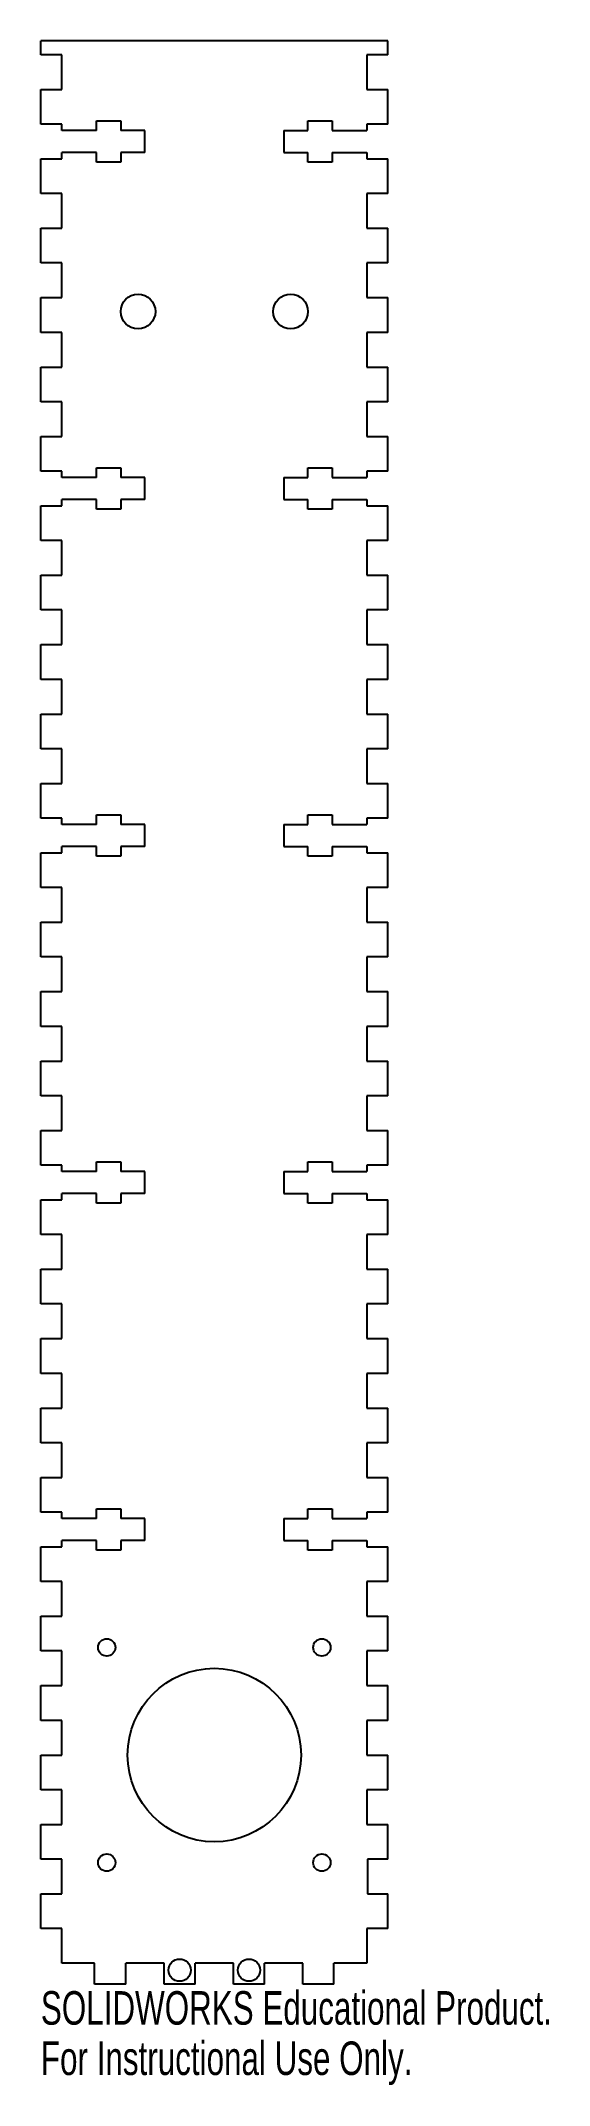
# Model space of a CAD drawing. Header units: millimetres. Extents: x -80 to -6, y -295 to 0.
import ezdxf

# ---------------------------------------------------------------- set-up
doc = ezdxf.new("R2010")
doc.units = ezdxf.units.MM
doc.styles.add('SLDTEXTSTYLE0', font='TXT', dxfattribs={"width": 0.7})

msp = doc.modelspace()

# ---------------------------------------------------------------- linework, layer by layer
at = {"color": 7, "linetype": 'Continuous', "lineweight": 25}
for p, q in [((-29.74, 0), (-79.74, 0)), ((-79.74, -2), (-79.74, 0)), ((-29.74, -2), (-29.74, 0)), ((-76.74, -2), (-79.74, -2)), ((-76.74, -7), (-76.74, -2)), ((-32.74, -2), (-32.74, -7)), ((-29.74, -2), (-32.74, -2)), ((-79.74, -7), (-76.74, -7)), ((-79.74, -12), (-79.74, -7)), ((-32.74, -7), (-29.74, -7)), ((-29.74, -12), (-29.74, -7)), ((-71.74, -12.9), (-71.74, -11.5)), ((-71.74, -11.5), (-68.24, -11.5)), ((-68.24, -11.5), (-68.24, -12.9)), ((-41.24, -12.9), (-41.24, -11.5)), ((-41.24, -11.5), (-37.74, -11.5)), ((-37.74, -11.5), (-37.74, -12.9)), ((-76.74, -12), (-79.74, -12)), ((-76.74, -12.9), (-76.74, -12)), ((-71.74, -12.9), (-76.74, -12.9)), ((-64.74, -12.9), (-68.24, -12.9)), ((-64.74, -16.1), (-64.74, -12.9)), ((-44.74, -12.9), (-44.74, -16.1)), ((-44.74, -12.9), (-41.24, -12.9)), ((-37.74, -12.9), (-32.74, -12.9)), ((-32.74, -12), (-32.74, -12.9)), ((-29.74, -12), (-32.74, -12)), ((-79.74, -17), (-76.74, -17)), ((-79.74, -22), (-79.74, -17)), ((-71.74, -16.1), (-76.74, -16.1)), ((-76.74, -17), (-76.74, -16.1)), ((-71.74, -17.5), (-71.74, -16.1)), ((-68.24, -17.5), (-71.74, -17.5)), ((-64.74, -16.1), (-68.24, -16.1)), ((-68.24, -16.1), (-68.24, -17.5)), ((-44.74, -16.1), (-41.24, -16.1)), ((-41.24, -17.5), (-41.24, -16.1)), ((-37.74, -17.5), (-41.24, -17.5)), ((-37.74, -16.1), (-32.74, -16.1)), ((-37.74, -16.1), (-37.74, -17.5)), ((-32.74, -16.1), (-32.74, -17)), ((-32.74, -17), (-29.74, -17)), ((-29.74, -22), (-29.74, -17)), ((-76.74, -22), (-79.74, -22)), ((-76.74, -27), (-76.74, -22)), ((-32.74, -22), (-32.74, -27)), ((-29.74, -22), (-32.74, -22)), ((-79.74, -27), (-76.74, -27)), ((-79.74, -32), (-79.74, -27)), ((-32.74, -27), (-29.74, -27)), ((-29.74, -32), (-29.74, -27)), ((-76.74, -32), (-79.74, -32)), ((-76.74, -37), (-76.74, -32)), ((-32.74, -32), (-32.74, -37)), ((-29.74, -32), (-32.74, -32)), ((-79.74, -37), (-76.74, -37)), ((-79.74, -42), (-79.74, -37)), ((-32.74, -37), (-29.74, -37)), ((-29.74, -42), (-29.74, -37)), ((-76.74, -42), (-79.74, -42)), ((-76.74, -47), (-76.74, -42)), ((-32.74, -42), (-32.74, -47)), ((-29.74, -42), (-32.74, -42)), ((-79.74, -47), (-76.74, -47)), ((-79.74, -52), (-79.74, -47)), ((-32.74, -47), (-29.74, -47)), ((-29.74, -52), (-29.74, -47)), ((-76.74, -52), (-79.74, -52)), ((-76.74, -57), (-76.74, -52)), ((-32.74, -52), (-32.74, -57)), ((-29.74, -52), (-32.74, -52)), ((-79.74, -57), (-76.74, -57)), ((-79.74, -62), (-79.74, -57)), ((-32.74, -57), (-29.74, -57)), ((-29.74, -62), (-29.74, -57)), ((-71.74, -62.9), (-71.74, -61.5)), ((-71.74, -61.5), (-68.24, -61.5)), ((-68.24, -61.5), (-68.24, -62.9)), ((-41.24, -62.9), (-41.24, -61.5)), ((-41.24, -61.5), (-37.74, -61.5)), ((-37.74, -61.5), (-37.74, -62.9)), ((-76.74, -62), (-79.74, -62)), ((-76.74, -62.9), (-76.74, -62)), ((-71.74, -62.9), (-76.74, -62.9)), ((-64.74, -62.9), (-68.24, -62.9)), ((-64.74, -66.1), (-64.74, -62.9)), ((-44.74, -62.9), (-44.74, -66.1)), ((-44.74, -62.9), (-41.24, -62.9)), ((-37.74, -62.9), (-32.74, -62.9)), ((-32.74, -62), (-32.74, -62.9)), ((-29.74, -62), (-32.74, -62)), ((-79.74, -67), (-76.74, -67)), ((-79.74, -72), (-79.74, -67)), ((-71.74, -66.1), (-76.74, -66.1)), ((-76.74, -67), (-76.74, -66.1)), ((-71.74, -67.5), (-71.74, -66.1)), ((-68.24, -67.5), (-71.74, -67.5)), ((-64.74, -66.1), (-68.24, -66.1)), ((-68.24, -66.1), (-68.24, -67.5)), ((-44.74, -66.1), (-41.24, -66.1)), ((-41.24, -67.5), (-41.24, -66.1)), ((-37.74, -67.5), (-41.24, -67.5)), ((-37.74, -66.1), (-32.74, -66.1)), ((-37.74, -66.1), (-37.74, -67.5)), ((-32.74, -66.1), (-32.74, -67)), ((-32.74, -67), (-29.74, -67)), ((-29.74, -72), (-29.74, -67)), ((-76.74, -72), (-79.74, -72)), ((-76.74, -77), (-76.74, -72)), ((-32.74, -72), (-32.74, -77)), ((-29.74, -72), (-32.74, -72)), ((-79.74, -77), (-76.74, -77)), ((-79.74, -82), (-79.74, -77)), ((-32.74, -77), (-29.74, -77)), ((-29.74, -82), (-29.74, -77)), ((-76.74, -82), (-79.74, -82)), ((-76.74, -87), (-76.74, -82)), ((-32.74, -82), (-32.74, -87)), ((-29.74, -82), (-32.74, -82)), ((-79.74, -87), (-76.74, -87)), ((-79.74, -92), (-79.74, -87)), ((-32.74, -87), (-29.74, -87)), ((-29.74, -92), (-29.74, -87)), ((-76.74, -92), (-79.74, -92)), ((-76.74, -97), (-76.74, -92)), ((-32.74, -92), (-32.74, -97)), ((-29.74, -92), (-32.74, -92)), ((-79.74, -97), (-76.74, -97)), ((-79.74, -102), (-79.74, -97)), ((-32.74, -97), (-29.74, -97)), ((-29.74, -102), (-29.74, -97)), ((-76.74, -102), (-79.74, -102)), ((-76.74, -107), (-76.74, -102)), ((-32.74, -102), (-32.74, -107)), ((-29.74, -102), (-32.74, -102)), ((-79.74, -107), (-76.74, -107)), ((-79.74, -112), (-79.74, -107)), ((-32.74, -107), (-29.74, -107)), ((-29.74, -112), (-29.74, -107)), ((-71.74, -112.9), (-71.74, -111.5)), ((-71.74, -111.5), (-68.24, -111.5)), ((-68.24, -111.5), (-68.24, -112.9)), ((-41.24, -112.9), (-41.24, -111.5)), ((-41.24, -111.5), (-37.74, -111.5)), ((-37.74, -111.5), (-37.74, -112.9)), ((-76.74, -112), (-79.74, -112)), ((-76.74, -112.9), (-76.74, -112)), ((-71.74, -112.9), (-76.74, -112.9)), ((-64.74, -112.9), (-68.24, -112.9)), ((-64.74, -116.1), (-64.74, -112.9)), ((-44.74, -112.9), (-44.74, -116.1)), ((-44.74, -112.9), (-41.24, -112.9)), ((-37.74, -112.9), (-32.74, -112.9)), ((-32.74, -112), (-32.74, -112.9)), ((-29.74, -112), (-32.74, -112)), ((-79.74, -117), (-76.74, -117)), ((-79.74, -122), (-79.74, -117)), ((-71.74, -116.1), (-76.74, -116.1)), ((-76.74, -117), (-76.74, -116.1)), ((-71.74, -117.5), (-71.74, -116.1)), ((-68.24, -117.5), (-71.74, -117.5)), ((-64.74, -116.1), (-68.24, -116.1)), ((-68.24, -116.1), (-68.24, -117.5)), ((-44.74, -116.1), (-41.24, -116.1)), ((-41.24, -117.5), (-41.24, -116.1)), ((-37.74, -117.5), (-41.24, -117.5)), ((-37.74, -116.1), (-32.74, -116.1)), ((-37.74, -116.1), (-37.74, -117.5)), ((-32.74, -116.1), (-32.74, -117)), ((-32.74, -117), (-29.74, -117)), ((-29.74, -122), (-29.74, -117)), ((-76.74, -122), (-79.74, -122)), ((-76.74, -127), (-76.74, -122)), ((-32.74, -122), (-32.74, -127)), ((-29.74, -122), (-32.74, -122)), ((-79.74, -127), (-76.74, -127)), ((-79.74, -132), (-79.74, -127)), ((-32.74, -127), (-29.74, -127)), ((-29.74, -132), (-29.74, -127)), ((-76.74, -132), (-79.74, -132)), ((-76.74, -137), (-76.74, -132)), ((-32.74, -132), (-32.74, -137)), ((-29.74, -132), (-32.74, -132)), ((-79.74, -137), (-76.74, -137)), ((-79.74, -142), (-79.74, -137)), ((-32.74, -137), (-29.74, -137)), ((-29.74, -142), (-29.74, -137)), ((-76.74, -142), (-79.74, -142)), ((-76.74, -147), (-76.74, -142)), ((-32.74, -142), (-32.74, -147)), ((-29.74, -142), (-32.74, -142)), ((-79.74, -147), (-76.74, -147)), ((-79.74, -152), (-79.74, -147)), ((-32.74, -147), (-29.74, -147)), ((-29.74, -152), (-29.74, -147)), ((-76.74, -152), (-79.74, -152)), ((-76.74, -157), (-76.74, -152)), ((-32.74, -152), (-32.74, -157)), ((-29.74, -152), (-32.74, -152)), ((-79.74, -157), (-76.74, -157)), ((-79.74, -162), (-79.74, -157)), ((-32.74, -157), (-29.74, -157)), ((-29.74, -162), (-29.74, -157)), ((-76.74, -162), (-79.74, -162)), ((-76.74, -162.9), (-76.74, -162)), ((-71.74, -162.9), (-71.74, -161.5)), ((-71.74, -161.5), (-68.24, -161.5)), ((-68.24, -161.5), (-68.24, -162.9)), ((-41.24, -162.9), (-41.24, -161.5)), ((-41.24, -161.5), (-37.74, -161.5)), ((-37.74, -161.5), (-37.74, -162.9)), ((-32.74, -162), (-32.74, -162.9)), ((-29.74, -162), (-32.74, -162)), ((-71.74, -162.9), (-76.74, -162.9)), ((-64.74, -162.9), (-68.24, -162.9)), ((-64.74, -166.1), (-64.74, -162.9)), ((-44.74, -162.9), (-44.74, -166.1)), ((-44.74, -162.9), (-41.24, -162.9)), ((-37.74, -162.9), (-32.74, -162.9)), ((-79.74, -167), (-76.74, -167)), ((-79.74, -172), (-79.74, -167)), ((-71.74, -166.1), (-76.74, -166.1)), ((-76.74, -167), (-76.74, -166.1)), ((-71.74, -167.5), (-71.74, -166.1)), ((-68.24, -167.5), (-71.74, -167.5)), ((-64.74, -166.1), (-68.24, -166.1)), ((-68.24, -166.1), (-68.24, -167.5)), ((-44.74, -166.1), (-41.24, -166.1)), ((-41.24, -167.5), (-41.24, -166.1)), ((-37.74, -167.5), (-41.24, -167.5)), ((-37.74, -166.1), (-32.74, -166.1)), ((-37.74, -166.1), (-37.74, -167.5)), ((-32.74, -166.1), (-32.74, -167)), ((-32.74, -167), (-29.74, -167)), ((-29.74, -172), (-29.74, -167)), ((-76.74, -172), (-79.74, -172)), ((-76.74, -177), (-76.74, -172)), ((-32.74, -172), (-32.74, -177)), ((-29.74, -172), (-32.74, -172)), ((-79.74, -177), (-76.74, -177)), ((-79.74, -182), (-79.74, -177)), ((-32.74, -177), (-29.74, -177)), ((-29.74, -182), (-29.74, -177)), ((-76.74, -182), (-79.74, -182)), ((-76.74, -187), (-76.74, -182)), ((-32.74, -182), (-32.74, -187)), ((-29.74, -182), (-32.74, -182)), ((-79.74, -187), (-76.74, -187)), ((-79.74, -192), (-79.74, -187)), ((-32.74, -187), (-29.74, -187)), ((-29.74, -192), (-29.74, -187)), ((-76.74, -192), (-79.74, -192)), ((-76.74, -197), (-76.74, -192)), ((-32.74, -192), (-32.74, -197)), ((-29.74, -192), (-32.74, -192)), ((-79.74, -197), (-76.74, -197)), ((-79.74, -202), (-79.74, -197)), ((-32.74, -197), (-29.74, -197)), ((-29.74, -202), (-29.74, -197)), ((-76.74, -202), (-79.74, -202)), ((-76.74, -207), (-76.74, -202)), ((-32.74, -202), (-32.74, -207)), ((-29.74, -202), (-32.74, -202)), ((-79.74, -207), (-76.74, -207)), ((-79.74, -212), (-79.74, -207)), ((-32.74, -207), (-29.74, -207)), ((-29.74, -212), (-29.74, -207)), ((-76.74, -212), (-79.74, -212)), ((-76.74, -212.9), (-76.74, -212)), ((-71.74, -212.9), (-71.74, -211.5)), ((-71.74, -211.5), (-68.24, -211.5)), ((-68.24, -211.5), (-68.24, -212.9)), ((-41.24, -212.9), (-41.24, -211.5)), ((-41.24, -211.5), (-37.74, -211.5)), ((-37.74, -211.5), (-37.74, -212.9)), ((-32.74, -212), (-32.74, -212.9)), ((-29.74, -212), (-32.74, -212)), ((-71.74, -212.9), (-76.74, -212.9)), ((-64.74, -212.9), (-68.24, -212.9)), ((-64.74, -216.1), (-64.74, -212.9)), ((-44.74, -212.9), (-44.74, -216.1)), ((-44.74, -212.9), (-41.24, -212.9)), ((-37.74, -212.9), (-32.74, -212.9)), ((-79.74, -217), (-76.74, -217)), ((-79.74, -222), (-79.74, -217)), ((-71.74, -216.1), (-76.74, -216.1)), ((-76.74, -217), (-76.74, -216.1)), ((-71.74, -217.5), (-71.74, -216.1)), ((-68.24, -217.5), (-71.74, -217.5)), ((-64.74, -216.1), (-68.24, -216.1)), ((-68.24, -216.1), (-68.24, -217.5)), ((-44.74, -216.1), (-41.24, -216.1)), ((-41.24, -217.5), (-41.24, -216.1)), ((-37.74, -217.5), (-41.24, -217.5)), ((-37.74, -216.1), (-32.74, -216.1)), ((-37.74, -216.1), (-37.74, -217.5)), ((-32.74, -216.1), (-32.74, -217)), ((-32.74, -217), (-29.74, -217)), ((-29.74, -222), (-29.74, -217)), ((-76.74, -222), (-79.74, -222)), ((-76.74, -227), (-76.74, -222)), ((-32.74, -222), (-32.74, -227)), ((-29.74, -222), (-32.74, -222)), ((-79.74, -227), (-76.74, -227)), ((-79.74, -232), (-79.74, -227)), ((-32.74, -227), (-29.74, -227)), ((-29.74, -232), (-29.74, -227)), ((-76.74, -232), (-79.74, -232)), ((-76.74, -237), (-76.74, -232)), ((-32.74, -232), (-32.74, -237)), ((-29.74, -232), (-32.74, -232)), ((-79.74, -237), (-76.74, -237)), ((-79.74, -242), (-79.74, -237)), ((-32.74, -237), (-29.74, -237)), ((-29.74, -242), (-29.74, -237)), ((-76.74, -242), (-79.74, -242)), ((-76.74, -247), (-76.74, -242)), ((-32.74, -242), (-32.74, -247)), ((-29.74, -242), (-32.74, -242)), ((-79.74, -247), (-76.74, -247)), ((-79.74, -252), (-79.74, -247)), ((-32.74, -247), (-29.74, -247)), ((-29.74, -252), (-29.74, -247)), ((-76.74, -252), (-79.74, -252)), ((-76.74, -257), (-76.74, -252)), ((-32.74, -252), (-32.74, -257)), ((-29.74, -252), (-32.74, -252)), ((-79.74, -257), (-76.74, -257)), ((-79.74, -262), (-79.74, -257)), ((-32.74, -257), (-29.74, -257)), ((-29.74, -262), (-29.74, -257)), ((-76.74, -262), (-79.74, -262)), ((-76.74, -267), (-76.74, -262)), ((-32.66, -262), (-32.66, -267)), ((-29.74, -262), (-32.66, -262)), ((-79.74, -267), (-76.74, -267)), ((-79.74, -272), (-79.74, -267)), ((-32.66, -267), (-29.74, -267)), ((-29.74, -272), (-29.74, -267)), ((-76.74, -272), (-79.74, -272)), ((-76.74, -277), (-76.74, -272)), ((-32.74, -272), (-32.74, -277)), ((-29.74, -272), (-32.74, -272)), ((-71.99, -277), (-76.74, -277)), ((-71.99, -280), (-71.99, -277)), ((-67.49, -280), (-67.49, -277)), ((-61.99, -277), (-67.49, -277)), ((-61.99, -280), (-61.99, -277)), ((-57.49, -280), (-57.49, -277)), ((-51.99, -277), (-57.49, -277)), ((-51.99, -280), (-51.99, -277)), ((-47.49, -280), (-47.49, -277)), ((-41.99, -277), (-47.49, -277)), ((-41.99, -280), (-41.99, -277)), ((-37.49, -280), (-37.49, -277)), ((-32.74, -277), (-37.49, -277)), ((-67.49, -280), (-71.99, -280)), ((-57.49, -280), (-61.99, -280)), ((-47.49, -280), (-51.99, -280)), ((-37.49, -280), (-41.99, -280))]:
    msp.add_line(p, q, dxfattribs=at)
for centre, radius in [((-65.74, -39), 2.5), ((-43.74, -39), 2.5), ((-70.24, -231.5), 1.25), ((-39.24, -231.5), 1.25), ((-54.74, -247), 12.5), ((-70.24, -262.5), 1.25), ((-39.24, -262.5), 1.25), ((-59.74, -278), 1.6), ((-49.74, -278), 1.6)]:
    msp.add_circle(centre, radius, dxfattribs=at)

# ---------------------------------------------------------------- texts
at = {"color": 7, "linetype": 'Continuous', "char_height": 4.8336, "attachment_point": 1, "style": 'SLDTEXTSTYLE0'}
for s, insert in [('SOLIDWORKS Educational Product.', (-79.74, -281.02)), ('For Instructional Use Only.', (-79.74, -288.27))]:
    msp.add_mtext(s, dxfattribs=dict(at, insert=insert))

doc.saveas('drawing.dxf')
